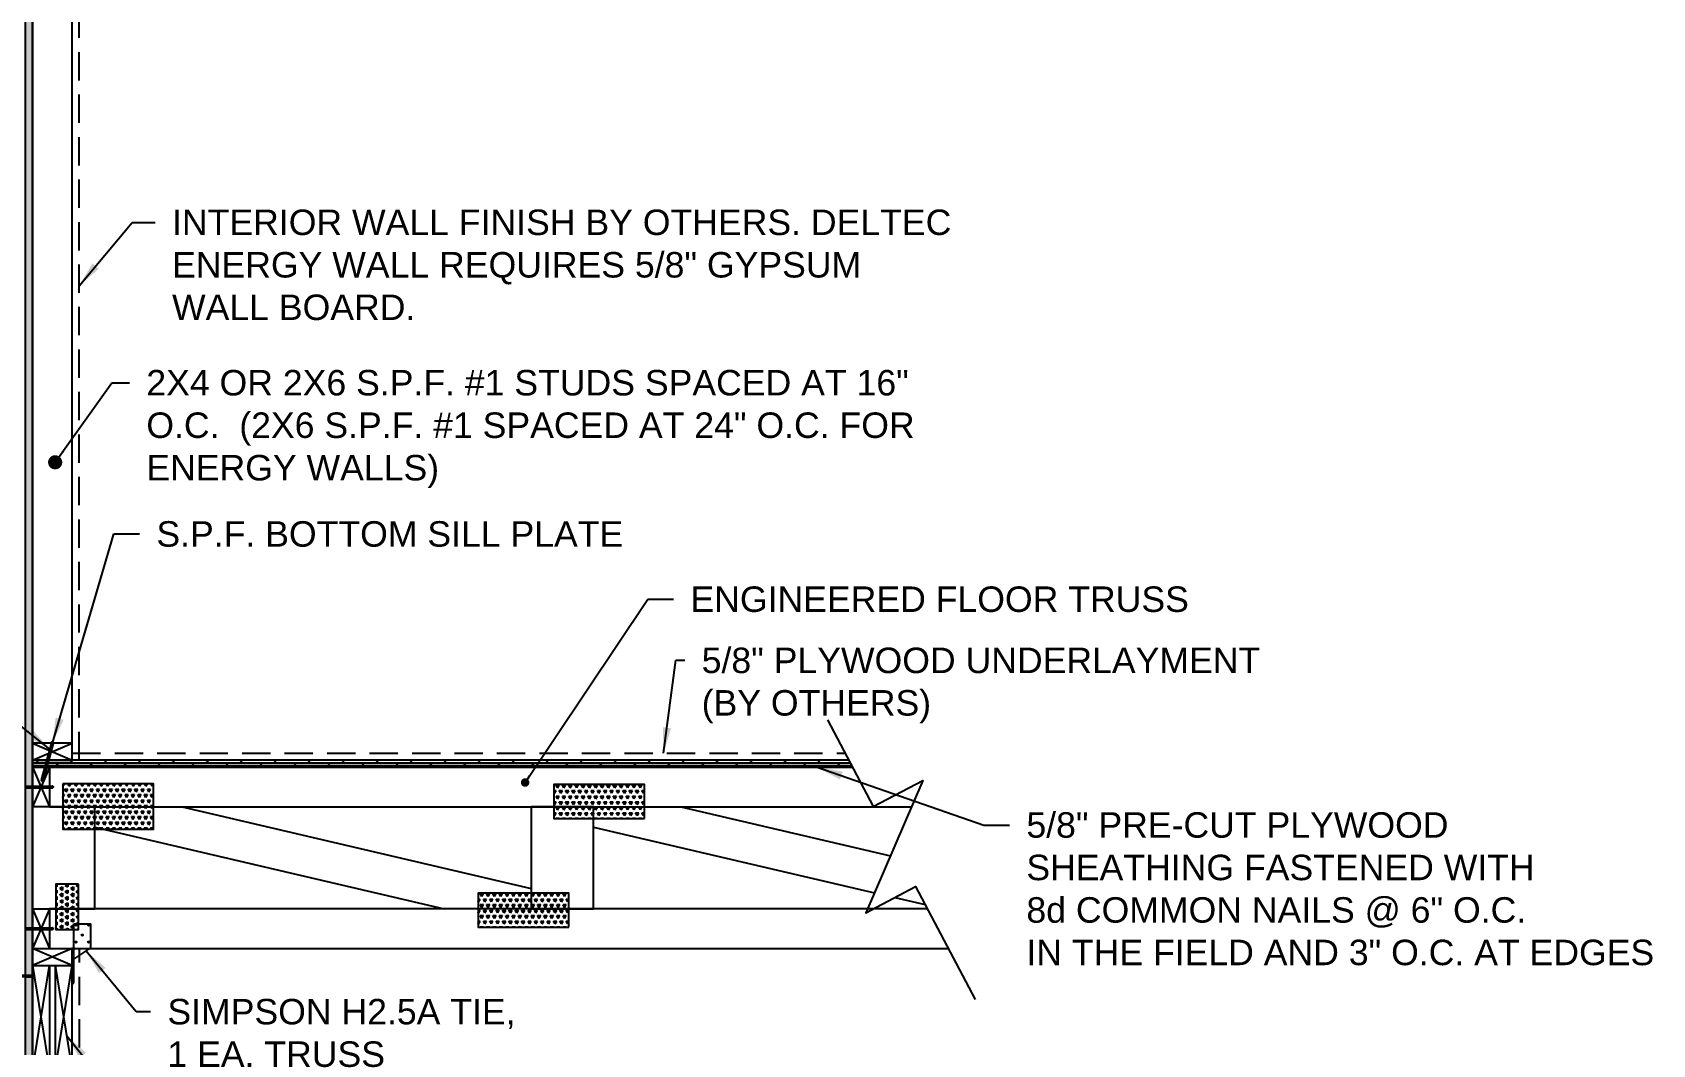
# Model space of a CAD drawing. Header units: inches. Extents: x -1316 to 22433, y -200 to 8737.
# Drawn here: x -378.2 to -235.2, y -14 to 75.3 of the extents above; entities that cross this region are included whole.
import ezdxf

# ---------------------------------------------------------------- set-up
doc = ezdxf.new("R2010")
doc.units = ezdxf.units.IN
doc.header["$LTSCALE"] = 10
doc.header["$MEASUREMENT"] = 0
doc.linetypes.add('HIDDEN', pattern=[0.375, 0.25, -0.125])
doc.layers.get('0').update_dxf_attribs({"linetype": 'CONTINUOUS'})
for name, color, linetype in [('A-BLUE', 5, 'CONTINUOUS'), ('S-FLOR', 7, 'CONTINUOUS'), ('S-HATCH', 5, 'CONTINUOUS'), ('S-HDWR', 104, 'CONTINUOUS'), ('S-PLATE', 190, 'CONTINUOUS'), ('S-TXT', 222, 'CONTINUOUS'), ('S-WALL', 6, 'CONTINUOUS')]:
    doc.layers.add(name, color=color, linetype=linetype)
doc.styles.add('style1', font='arial.ttf')
doc.dimstyles.new('1-2', dxfattribs={"dimtxt": 2.25, "dimasz": 2.25, "dimexe": 0.18, "dimexo": 1.5, "dimgap": 1.5, "dimtad": 0, "dimdec": 4, "dimrnd": 0.0625, "dimzin": 0, "dimdsep": 46, "dimlunit": 4, "dimtxsty": 'style1', "dimcen": 0.09, "dimazin": 0, "dimtfac": 1, "dimtdec": 4, "dimtofl": 0, "dimtmove": 0, "dimatfit": 0, "dimfxl": 1, "dimtolj": 1, "dimtzin": 0, "dimarcsym": 0})
pattern_1 = [(90, (1319.4375, 2e-13), (-0.25, 2e-17), []), (135, (1319.4375, 2e-13), (-0.5, -0.5), [0.3535534, -0.7071077])]

# ---------------------------------------------------------------- blocks, each defined once
blk = doc.blocks.new('BOX')
blk.add_lwpolyline([(0, 0), (1, 0), (1, 1), (0, 1)], close=True)
blk = doc.blocks.new('*X556')
at = {"color": 0}
for p, q in [((586.53, -102.39), (586.42, -102.21)), ((586.53, -102.39), (586.63, -102.21)), ((586.81, -102.88), (586.67, -102.64)), ((586.67, -102.64), (586.95, -102.64)), ((586.81, -102.88), (586.95, -102.64)), ((587.09, -102.39), (586.98, -102.21)), ((587.09, -102.39), (587.2, -102.21)), ((587.37, -102.88), (587.23, -102.64)), ((587.23, -102.64), (587.51, -102.64)), ((587.37, -102.88), (587.51, -102.64)), ((587.65, -102.39), (587.55, -102.21)), ((587.65, -102.39), (587.76, -102.21)), ((587.93, -102.88), (587.79, -102.64)), ((587.79, -102.64), (588.07, -102.64)), ((587.93, -102.88), (588.07, -102.64)), ((588.22, -102.39), (588.11, -102.21)), ((588.22, -102.39), (588.32, -102.21)), ((588.5, -102.88), (588.36, -102.64)), ((588.36, -102.64), (588.64, -102.64)), ((588.5, -102.88), (588.64, -102.64)), ((588.78, -102.39), (588.67, -102.21)), ((588.78, -102.39), (588.88, -102.21)), ((589.06, -102.88), (588.92, -102.64)), ((588.92, -102.64), (589.2, -102.64)), ((589.06, -102.88), (589.2, -102.64)), ((589.34, -102.39), (589.23, -102.21)), ((589.34, -102.39), (589.45, -102.21)), ((589.62, -102.88), (589.48, -102.64)), ((589.48, -102.64), (589.76, -102.64)), ((589.62, -102.88), (589.76, -102.64)), ((589.9, -102.39), (589.8, -102.21)), ((589.9, -102.39), (590.01, -102.21)), ((590.18, -102.88), (590.04, -102.64)), ((590.04, -102.64), (590.32, -102.64)), ((590.18, -102.88), (590.32, -102.64)), ((590.42, -102.31), (590.36, -102.21)), ((586.42, -103.12), (586.67, -103.12)), ((586.53, -103.37), (586.42, -103.18)), ((586.42, -104.1), (586.67, -104.1)), ((586.45, -104.21), (586.42, -104.15)), ((586.53, -103.37), (586.67, -103.12)), ((586.6, -104.21), (586.67, -104.1)), ((586.81, -103.85), (586.67, -103.61)), ((586.67, -103.61), (586.95, -103.61)), ((586.81, -103.85), (586.95, -103.61)), ((587.09, -103.37), (586.95, -103.12)), ((586.95, -103.12), (587.23, -103.12)), ((587.01, -104.21), (586.95, -104.1)), ((586.95, -104.1), (587.23, -104.1)), ((587.09, -103.37), (587.23, -103.12)), ((587.17, -104.21), (587.23, -104.1)), ((587.37, -103.85), (587.23, -103.61)), ((587.23, -103.61), (587.51, -103.61)), ((587.37, -103.85), (587.51, -103.61)), ((587.65, -103.37), (587.51, -103.12)), ((587.51, -103.12), (587.79, -103.12)), ((587.58, -104.21), (587.51, -104.1)), ((587.51, -104.1), (587.79, -104.1)), ((587.65, -103.37), (587.79, -103.12)), ((587.73, -104.21), (587.79, -104.1)), ((587.93, -103.85), (587.79, -103.61)), ((587.79, -103.61), (588.07, -103.61)), ((587.93, -103.85), (588.07, -103.61)), ((588.22, -103.37), (588.07, -103.12)), ((588.07, -103.12), (588.36, -103.12)), ((588.14, -104.21), (588.07, -104.1)), ((588.07, -104.1), (588.36, -104.1)), ((588.22, -103.37), (588.36, -103.12)), ((588.29, -104.21), (588.36, -104.1)), ((588.5, -103.85), (588.36, -103.61)), ((588.36, -103.61), (588.64, -103.61)), ((588.5, -103.85), (588.64, -103.61)), ((588.78, -103.37), (588.64, -103.12)), ((588.64, -103.12), (588.92, -103.12)), ((588.7, -104.21), (588.64, -104.1)), ((588.64, -104.1), (588.92, -104.1)), ((588.78, -103.37), (588.92, -103.12)), ((588.85, -104.21), (588.92, -104.1)), ((589.06, -103.85), (588.92, -103.61)), ((588.92, -103.61), (589.2, -103.61)), ((589.06, -103.85), (589.2, -103.61)), ((589.34, -103.37), (589.2, -103.12)), ((589.2, -103.12), (589.48, -103.12)), ((589.26, -104.21), (589.2, -104.1)), ((589.2, -104.1), (589.48, -104.1)), ((589.34, -103.37), (589.48, -103.12)), ((589.42, -104.21), (589.48, -104.1)), ((589.62, -103.85), (589.48, -103.61)), ((589.48, -103.61), (589.76, -103.61)), ((589.62, -103.85), (589.76, -103.61)), ((589.9, -103.37), (589.76, -103.12)), ((589.76, -103.12), (590.04, -103.12)), ((589.83, -104.21), (589.76, -104.1)), ((589.76, -104.1), (590.04, -104.1)), ((589.9, -103.37), (590.04, -103.12)), ((589.98, -104.21), (590.04, -104.1)), ((590.18, -103.85), (590.04, -103.61)), ((590.04, -103.61), (590.32, -103.61)), ((590.18, -103.85), (590.32, -103.61)), ((590.42, -103.29), (590.32, -103.12)), ((590.32, -103.12), (590.42, -103.12)), ((590.39, -104.21), (590.32, -104.1)), ((590.32, -104.1), (590.42, -104.1))]:
    blk.add_line(p, q, dxfattribs=at)
blk = doc.blocks.new('*X555')
at = {"color": 0}
for p, q in [((-189.18, 365.15), (-189.2, 365.18)), ((-189.18, 365.15), (-189.06, 365.35)), ((-188.9, 364.66), (-189.04, 364.9)), ((-189.04, 364.9), (-188.76, 364.9)), ((-188.9, 364.66), (-188.76, 364.9)), ((-188.62, 365.15), (-188.73, 365.35)), ((-188.62, 365.15), (-188.5, 365.35)), ((-188.34, 364.66), (-188.48, 364.9)), ((-188.48, 364.9), (-188.19, 364.9)), ((-188.34, 364.66), (-188.19, 364.9)), ((-188.05, 365.15), (-188.17, 365.35)), ((-188.05, 365.15), (-187.94, 365.35)), ((-187.77, 364.66), (-187.91, 364.9)), ((-187.91, 364.9), (-187.63, 364.9)), ((-187.77, 364.66), (-187.63, 364.9)), ((-187.49, 365.15), (-187.61, 365.35)), ((-187.49, 365.15), (-187.37, 365.35)), ((-187.21, 364.66), (-187.35, 364.9)), ((-187.35, 364.9), (-187.07, 364.9)), ((-187.21, 364.66), (-187.07, 364.9)), ((-186.93, 365.15), (-187.05, 365.35)), ((-186.93, 365.15), (-186.81, 365.35)), ((-186.65, 364.66), (-186.79, 364.9)), ((-186.79, 364.9), (-186.51, 364.9)), ((-186.65, 364.66), (-186.51, 364.9)), ((-186.37, 365.15), (-186.48, 365.35)), ((-186.37, 365.15), (-186.25, 365.35)), ((-186.09, 364.66), (-186.23, 364.9)), ((-186.23, 364.9), (-185.94, 364.9)), ((-186.09, 364.66), (-185.94, 364.9)), ((-185.8, 365.15), (-185.92, 365.35)), ((-185.8, 365.15), (-185.69, 365.35)), ((-185.52, 364.66), (-185.66, 364.9)), ((-185.66, 364.9), (-185.38, 364.9)), ((-185.52, 364.66), (-185.38, 364.9)), ((-185.24, 365.15), (-185.36, 365.35)), ((-185.24, 365.15), (-185.12, 365.35)), ((-184.96, 364.66), (-185.1, 364.9)), ((-185.1, 364.9), (-184.82, 364.9)), ((-184.96, 364.66), (-184.82, 364.9)), ((-184.68, 365.15), (-184.8, 365.35)), ((-184.68, 365.15), (-184.56, 365.35)), ((-184.4, 364.66), (-184.54, 364.9)), ((-184.54, 364.9), (-184.26, 364.9)), ((-184.4, 364.66), (-184.26, 364.9)), ((-184.12, 365.15), (-184.23, 365.35)), ((-184.12, 365.15), (-184, 365.35)), ((-183.84, 364.66), (-183.98, 364.9)), ((-183.98, 364.9), (-183.69, 364.9)), ((-183.84, 364.66), (-183.69, 364.9)), ((-183.55, 365.15), (-183.67, 365.35)), ((-183.55, 365.15), (-183.44, 365.35)), ((-183.27, 364.66), (-183.41, 364.9)), ((-183.41, 364.9), (-183.13, 364.9)), ((-183.27, 364.66), (-183.13, 364.9)), ((-182.99, 365.15), (-183.11, 365.35)), ((-182.99, 365.15), (-182.87, 365.35)), ((-182.71, 364.66), (-182.85, 364.9)), ((-182.85, 364.9), (-182.57, 364.9)), ((-182.71, 364.66), (-182.57, 364.9)), ((-182.43, 365.15), (-182.55, 365.35)), ((-182.43, 365.15), (-182.31, 365.35)), ((-182.15, 364.66), (-182.29, 364.9)), ((-182.29, 364.9), (-182.01, 364.9)), ((-182.15, 364.66), (-182.01, 364.9)), ((-181.87, 365.15), (-181.98, 365.35)), ((-181.87, 365.15), (-181.75, 365.35)), ((-181.59, 364.66), (-181.73, 364.9)), ((-181.73, 364.9), (-181.44, 364.9)), ((-181.59, 364.66), (-181.44, 364.9)), ((-181.3, 365.15), (-181.42, 365.35)), ((-181.3, 365.15), (-181.2, 365.33)), ((-189.2, 364.42), (-189.04, 364.42)), ((-189.18, 364.17), (-189.2, 364.21)), ((-189.2, 363.44), (-189.04, 363.44)), ((-189.18, 364.17), (-189.04, 364.42)), ((-189.18, 363.2), (-189.04, 363.44)), ((-188.9, 363.69), (-189.04, 363.93)), ((-189.04, 363.93), (-188.76, 363.93)), ((-188.9, 363.69), (-188.76, 363.93)), ((-188.62, 364.17), (-188.76, 364.42)), ((-188.76, 364.42), (-188.48, 364.42)), ((-188.62, 363.2), (-188.76, 363.44)), ((-188.76, 363.44), (-188.48, 363.44)), ((-188.62, 364.17), (-188.48, 364.42)), ((-188.62, 363.2), (-188.48, 363.44)), ((-188.34, 363.69), (-188.48, 363.93)), ((-188.48, 363.93), (-188.19, 363.93)), ((-188.34, 363.69), (-188.19, 363.93)), ((-188.05, 364.17), (-188.19, 364.42)), ((-188.19, 364.42), (-187.91, 364.42)), ((-188.05, 363.2), (-188.19, 363.44)), ((-188.19, 363.44), (-187.91, 363.44)), ((-188.05, 364.17), (-187.91, 364.42)), ((-188.05, 363.2), (-187.91, 363.44)), ((-187.77, 363.69), (-187.91, 363.93)), ((-187.91, 363.93), (-187.63, 363.93)), ((-187.77, 363.69), (-187.63, 363.93)), ((-187.49, 364.17), (-187.63, 364.42)), ((-187.63, 364.42), (-187.35, 364.42)), ((-187.49, 363.2), (-187.63, 363.44)), ((-187.63, 363.44), (-187.35, 363.44)), ((-187.49, 364.17), (-187.35, 364.42)), ((-187.49, 363.2), (-187.35, 363.44)), ((-187.21, 363.69), (-187.35, 363.93)), ((-187.35, 363.93), (-187.07, 363.93)), ((-187.21, 363.69), (-187.07, 363.93)), ((-186.93, 364.17), (-187.07, 364.42)), ((-187.07, 364.42), (-186.79, 364.42)), ((-186.93, 363.2), (-187.07, 363.44)), ((-187.07, 363.44), (-186.79, 363.44)), ((-186.93, 364.17), (-186.79, 364.42)), ((-186.93, 363.2), (-186.79, 363.44)), ((-186.65, 363.69), (-186.79, 363.93)), ((-186.79, 363.93), (-186.51, 363.93)), ((-186.65, 363.69), (-186.51, 363.93)), ((-186.37, 364.17), (-186.51, 364.42)), ((-186.51, 364.42), (-186.23, 364.42)), ((-186.37, 363.2), (-186.51, 363.44)), ((-186.51, 363.44), (-186.23, 363.44)), ((-186.37, 364.17), (-186.23, 364.42)), ((-186.37, 363.2), (-186.23, 363.44)), ((-186.09, 363.69), (-186.23, 363.93)), ((-186.23, 363.93), (-185.94, 363.93)), ((-186.09, 363.69), (-185.94, 363.93)), ((-185.8, 364.17), (-185.94, 364.42)), ((-185.94, 364.42), (-185.66, 364.42)), ((-185.8, 363.2), (-185.94, 363.44)), ((-185.94, 363.44), (-185.66, 363.44)), ((-185.8, 364.17), (-185.66, 364.42)), ((-185.8, 363.2), (-185.66, 363.44)), ((-185.52, 363.69), (-185.66, 363.93)), ((-185.66, 363.93), (-185.38, 363.93)), ((-185.52, 363.69), (-185.38, 363.93)), ((-185.24, 364.17), (-185.38, 364.42)), ((-185.38, 364.42), (-185.1, 364.42)), ((-185.24, 363.2), (-185.38, 363.44)), ((-185.38, 363.44), (-185.1, 363.44)), ((-185.24, 364.17), (-185.1, 364.42)), ((-185.24, 363.2), (-185.1, 363.44)), ((-184.96, 363.69), (-185.1, 363.93)), ((-185.1, 363.93), (-184.82, 363.93)), ((-184.96, 363.69), (-184.82, 363.93)), ((-184.68, 364.17), (-184.82, 364.42)), ((-184.82, 364.42), (-184.54, 364.42)), ((-184.68, 363.2), (-184.82, 363.44)), ((-184.82, 363.44), (-184.54, 363.44)), ((-184.68, 364.17), (-184.54, 364.42)), ((-184.68, 363.2), (-184.54, 363.44)), ((-184.4, 363.69), (-184.54, 363.93)), ((-184.54, 363.93), (-184.26, 363.93)), ((-184.4, 363.69), (-184.26, 363.93)), ((-184.12, 364.17), (-184.26, 364.42)), ((-184.26, 364.42), (-183.98, 364.42)), ((-184.12, 363.2), (-184.26, 363.44)), ((-184.26, 363.44), (-183.98, 363.44)), ((-184.12, 364.17), (-183.98, 364.42)), ((-184.12, 363.2), (-183.98, 363.44)), ((-183.84, 363.69), (-183.98, 363.93)), ((-183.98, 363.93), (-183.69, 363.93)), ((-183.84, 363.69), (-183.69, 363.93)), ((-183.55, 364.17), (-183.69, 364.42)), ((-183.69, 364.42), (-183.41, 364.42)), ((-183.55, 363.2), (-183.69, 363.44)), ((-183.69, 363.44), (-183.41, 363.44)), ((-183.55, 364.17), (-183.41, 364.42)), ((-183.55, 363.2), (-183.41, 363.44)), ((-183.27, 363.69), (-183.41, 363.93)), ((-183.41, 363.93), (-183.13, 363.93)), ((-183.27, 363.69), (-183.13, 363.93)), ((-182.99, 364.17), (-183.13, 364.42)), ((-183.13, 364.42), (-182.85, 364.42)), ((-182.99, 363.2), (-183.13, 363.44)), ((-183.13, 363.44), (-182.85, 363.44)), ((-182.99, 364.17), (-182.85, 364.42)), ((-182.99, 363.2), (-182.85, 363.44)), ((-182.71, 363.69), (-182.85, 363.93)), ((-182.85, 363.93), (-182.57, 363.93)), ((-182.71, 363.69), (-182.57, 363.93)), ((-182.43, 364.17), (-182.57, 364.42)), ((-182.57, 364.42), (-182.29, 364.42)), ((-182.43, 363.2), (-182.57, 363.44)), ((-182.57, 363.44), (-182.29, 363.44)), ((-182.43, 364.17), (-182.29, 364.42)), ((-182.43, 363.2), (-182.29, 363.44)), ((-182.15, 363.69), (-182.29, 363.93)), ((-182.29, 363.93), (-182.01, 363.93)), ((-182.15, 363.69), (-182.01, 363.93)), ((-181.87, 364.17), (-182.01, 364.42)), ((-182.01, 364.42), (-181.73, 364.42)), ((-181.87, 363.2), (-182.01, 363.44)), ((-182.01, 363.44), (-181.73, 363.44)), ((-181.87, 364.17), (-181.73, 364.42)), ((-181.87, 363.2), (-181.73, 363.44)), ((-181.59, 363.69), (-181.73, 363.93)), ((-181.73, 363.93), (-181.44, 363.93)), ((-181.59, 363.69), (-181.44, 363.93)), ((-181.3, 364.17), (-181.44, 364.42)), ((-181.44, 364.42), (-181.2, 364.42)), ((-181.3, 363.2), (-181.44, 363.44)), ((-181.44, 363.44), (-181.2, 363.44)), ((-181.3, 364.17), (-181.2, 364.35)), ((-181.3, 363.2), (-181.2, 363.38)), ((-189.18, 363.2), (-189.2, 363.24)), ((-189.2, 362.47), (-189.04, 362.47)), ((-189.18, 362.23), (-189.2, 362.26)), ((-189.18, 362.23), (-189.04, 362.47)), ((-188.9, 362.71), (-189.04, 362.96)), ((-189.04, 362.96), (-188.76, 362.96)), ((-188.9, 361.74), (-189.04, 361.98)), ((-189.04, 361.98), (-188.76, 361.98)), ((-188.9, 362.71), (-188.76, 362.96)), ((-188.9, 361.74), (-188.76, 361.98)), ((-188.62, 362.23), (-188.76, 362.47)), ((-188.76, 362.47), (-188.48, 362.47)), ((-188.62, 362.23), (-188.48, 362.47)), ((-188.34, 362.71), (-188.48, 362.96)), ((-188.48, 362.96), (-188.19, 362.96)), ((-188.34, 361.74), (-188.48, 361.98)), ((-188.48, 361.98), (-188.19, 361.98)), ((-188.34, 362.71), (-188.19, 362.96)), ((-188.34, 361.74), (-188.19, 361.98)), ((-188.05, 362.23), (-188.19, 362.47)), ((-188.19, 362.47), (-187.91, 362.47)), ((-188.05, 362.23), (-187.91, 362.47)), ((-187.77, 362.71), (-187.91, 362.96)), ((-187.91, 362.96), (-187.63, 362.96)), ((-187.77, 361.74), (-187.91, 361.98)), ((-187.91, 361.98), (-187.63, 361.98)), ((-187.77, 362.71), (-187.63, 362.96)), ((-187.77, 361.74), (-187.63, 361.98)), ((-187.49, 362.23), (-187.63, 362.47)), ((-187.63, 362.47), (-187.35, 362.47)), ((-187.49, 362.23), (-187.35, 362.47)), ((-187.21, 362.71), (-187.35, 362.96)), ((-187.35, 362.96), (-187.07, 362.96)), ((-187.21, 361.74), (-187.35, 361.98)), ((-187.35, 361.98), (-187.07, 361.98)), ((-187.21, 362.71), (-187.07, 362.96)), ((-187.21, 361.74), (-187.07, 361.98)), ((-186.93, 362.23), (-187.07, 362.47)), ((-187.07, 362.47), (-186.79, 362.47)), ((-186.93, 362.23), (-186.79, 362.47)), ((-186.65, 362.71), (-186.79, 362.96)), ((-186.79, 362.96), (-186.51, 362.96)), ((-186.65, 361.74), (-186.79, 361.98)), ((-186.79, 361.98), (-186.51, 361.98)), ((-186.65, 362.71), (-186.51, 362.96)), ((-186.65, 361.74), (-186.51, 361.98)), ((-186.37, 362.23), (-186.51, 362.47)), ((-186.51, 362.47), (-186.23, 362.47)), ((-186.37, 362.23), (-186.23, 362.47)), ((-186.09, 362.71), (-186.23, 362.96)), ((-186.23, 362.96), (-185.94, 362.96)), ((-186.09, 361.74), (-186.23, 361.98)), ((-186.23, 361.98), (-185.94, 361.98)), ((-186.09, 362.71), (-185.94, 362.96)), ((-186.09, 361.74), (-185.94, 361.98)), ((-185.8, 362.23), (-185.94, 362.47)), ((-185.94, 362.47), (-185.66, 362.47)), ((-185.8, 362.23), (-185.66, 362.47)), ((-185.52, 362.71), (-185.66, 362.96)), ((-185.66, 362.96), (-185.38, 362.96)), ((-185.52, 361.74), (-185.66, 361.98)), ((-185.66, 361.98), (-185.38, 361.98)), ((-185.52, 362.71), (-185.38, 362.96)), ((-185.52, 361.74), (-185.38, 361.98)), ((-185.24, 362.23), (-185.38, 362.47)), ((-185.38, 362.47), (-185.1, 362.47)), ((-185.24, 362.23), (-185.1, 362.47)), ((-184.96, 362.71), (-185.1, 362.96)), ((-185.1, 362.96), (-184.82, 362.96)), ((-184.96, 361.74), (-185.1, 361.98)), ((-185.1, 361.98), (-184.82, 361.98)), ((-184.96, 362.71), (-184.82, 362.96)), ((-184.96, 361.74), (-184.82, 361.98)), ((-184.68, 362.23), (-184.82, 362.47)), ((-184.82, 362.47), (-184.54, 362.47)), ((-184.68, 362.23), (-184.54, 362.47)), ((-184.4, 362.71), (-184.54, 362.96)), ((-184.54, 362.96), (-184.26, 362.96)), ((-184.4, 361.74), (-184.54, 361.98)), ((-184.54, 361.98), (-184.26, 361.98)), ((-184.4, 362.71), (-184.26, 362.96)), ((-184.4, 361.74), (-184.26, 361.98)), ((-184.12, 362.23), (-184.26, 362.47)), ((-184.26, 362.47), (-183.98, 362.47)), ((-184.12, 362.23), (-183.98, 362.47)), ((-183.84, 362.71), (-183.98, 362.96)), ((-183.98, 362.96), (-183.69, 362.96)), ((-183.84, 361.74), (-183.98, 361.98)), ((-183.98, 361.98), (-183.69, 361.98)), ((-183.84, 362.71), (-183.69, 362.96)), ((-183.84, 361.74), (-183.69, 361.98)), ((-183.55, 362.23), (-183.69, 362.47)), ((-183.69, 362.47), (-183.41, 362.47)), ((-183.55, 362.23), (-183.41, 362.47)), ((-183.27, 362.71), (-183.41, 362.96)), ((-183.41, 362.96), (-183.13, 362.96)), ((-183.27, 361.74), (-183.41, 361.98)), ((-183.41, 361.98), (-183.13, 361.98)), ((-183.27, 362.71), (-183.13, 362.96)), ((-183.27, 361.74), (-183.13, 361.98)), ((-182.99, 362.23), (-183.13, 362.47)), ((-183.13, 362.47), (-182.85, 362.47)), ((-182.99, 362.23), (-182.85, 362.47)), ((-182.71, 362.71), (-182.85, 362.96)), ((-182.85, 362.96), (-182.57, 362.96)), ((-182.71, 361.74), (-182.85, 361.98)), ((-182.85, 361.98), (-182.57, 361.98)), ((-182.71, 362.71), (-182.57, 362.96)), ((-182.71, 361.74), (-182.57, 361.98)), ((-182.43, 362.23), (-182.57, 362.47)), ((-182.57, 362.47), (-182.29, 362.47)), ((-182.43, 362.23), (-182.29, 362.47)), ((-182.15, 362.71), (-182.29, 362.96)), ((-182.29, 362.96), (-182.01, 362.96)), ((-182.15, 361.74), (-182.29, 361.98)), ((-182.29, 361.98), (-182.01, 361.98)), ((-182.15, 362.71), (-182.01, 362.96)), ((-182.15, 361.74), (-182.01, 361.98)), ((-181.87, 362.23), (-182.01, 362.47)), ((-182.01, 362.47), (-181.73, 362.47)), ((-181.87, 362.23), (-181.73, 362.47)), ((-181.59, 362.71), (-181.73, 362.96)), ((-181.73, 362.96), (-181.44, 362.96)), ((-181.59, 361.74), (-181.73, 361.98)), ((-181.73, 361.98), (-181.44, 361.98)), ((-181.59, 362.71), (-181.44, 362.96)), ((-181.59, 361.74), (-181.44, 361.98)), ((-181.3, 362.23), (-181.44, 362.47)), ((-181.44, 362.47), (-181.2, 362.47)), ((-181.3, 362.23), (-181.2, 362.41)), ((-189.2, 361.49), (-189.04, 361.49)), ((-189.12, 361.35), (-189.04, 361.49)), ((-188.68, 361.35), (-188.76, 361.49)), ((-188.76, 361.49), (-188.48, 361.49)), ((-188.56, 361.35), (-188.48, 361.49)), ((-188.11, 361.35), (-188.19, 361.49)), ((-188.19, 361.49), (-187.91, 361.49)), ((-188, 361.35), (-187.91, 361.49)), ((-187.55, 361.35), (-187.63, 361.49)), ((-187.63, 361.49), (-187.35, 361.49)), ((-187.43, 361.35), (-187.35, 361.49)), ((-186.99, 361.35), (-187.07, 361.49)), ((-187.07, 361.49), (-186.79, 361.49)), ((-186.87, 361.35), (-186.79, 361.49)), ((-186.43, 361.35), (-186.51, 361.49)), ((-186.51, 361.49), (-186.23, 361.49)), ((-186.31, 361.35), (-186.23, 361.49)), ((-185.86, 361.35), (-185.94, 361.49)), ((-185.94, 361.49), (-185.66, 361.49)), ((-185.75, 361.35), (-185.66, 361.49)), ((-185.3, 361.35), (-185.38, 361.49)), ((-185.38, 361.49), (-185.1, 361.49)), ((-185.18, 361.35), (-185.1, 361.49)), ((-184.74, 361.35), (-184.82, 361.49)), ((-184.82, 361.49), (-184.54, 361.49)), ((-184.62, 361.35), (-184.54, 361.49)), ((-184.18, 361.35), (-184.26, 361.49)), ((-184.26, 361.49), (-183.98, 361.49)), ((-184.06, 361.35), (-183.98, 361.49)), ((-183.61, 361.35), (-183.69, 361.49)), ((-183.69, 361.49), (-183.41, 361.49)), ((-183.5, 361.35), (-183.41, 361.49)), ((-183.05, 361.35), (-183.13, 361.49)), ((-183.13, 361.49), (-182.85, 361.49)), ((-182.93, 361.35), (-182.85, 361.49)), ((-182.49, 361.35), (-182.57, 361.49)), ((-182.57, 361.49), (-182.29, 361.49)), ((-182.37, 361.35), (-182.29, 361.49)), ((-181.93, 361.35), (-182.01, 361.49)), ((-182.01, 361.49), (-181.73, 361.49)), ((-181.81, 361.35), (-181.73, 361.49)), ((-181.36, 361.35), (-181.44, 361.49)), ((-181.44, 361.49), (-181.2, 361.49)), ((-181.25, 361.35), (-181.2, 361.43))]:
    blk.add_line(p, q, dxfattribs=at)
blk = doc.blocks.new('*X557')
at = {"color": 0}
for p, q in [((579.78, -101.42), (579.64, -101.17)), ((579.64, -101.17), (579.92, -101.17)), ((579.78, -101.42), (579.92, -101.17)), ((580.34, -101.42), (580.2, -101.17)), ((580.2, -101.17), (580.48, -101.17)), ((580.34, -101.42), (580.48, -101.17)), ((580.9, -101.42), (580.76, -101.17)), ((580.76, -101.17), (581.04, -101.17)), ((580.9, -101.42), (581.04, -101.17)), ((581.47, -101.42), (581.32, -101.17)), ((581.32, -101.17), (581.61, -101.17)), ((581.47, -101.42), (581.61, -101.17)), ((582.03, -101.42), (581.89, -101.17)), ((581.89, -101.17), (582.17, -101.17)), ((582.03, -101.42), (582.17, -101.17)), ((582.59, -101.42), (582.45, -101.17)), ((582.45, -101.17), (582.73, -101.17)), ((582.59, -101.42), (582.73, -101.17)), ((583.15, -101.42), (583.01, -101.17)), ((583.01, -101.17), (583.29, -101.17)), ((583.15, -101.42), (583.29, -101.17)), ((583.72, -101.42), (583.57, -101.17)), ((583.57, -101.17), (583.86, -101.17)), ((583.72, -101.42), (583.86, -101.17)), ((584.28, -101.42), (584.14, -101.17)), ((584.14, -101.17), (584.42, -101.17)), ((584.28, -101.42), (584.42, -101.17)), ((584.84, -101.42), (584.7, -101.17)), ((584.7, -101.17), (584.98, -101.17)), ((584.84, -101.42), (584.98, -101.17)), ((585.4, -101.42), (585.26, -101.17)), ((585.26, -101.17), (585.54, -101.17)), ((585.4, -101.42), (585.54, -101.17)), ((585.97, -101.42), (585.82, -101.17)), ((585.82, -101.17), (586.11, -101.17)), ((585.97, -101.42), (586.11, -101.17)), ((586.53, -101.42), (586.39, -101.17)), ((586.39, -101.17), (586.67, -101.17)), ((586.53, -101.42), (586.67, -101.17)), ((587.09, -101.42), (586.95, -101.17)), ((586.95, -101.17), (587.23, -101.17)), ((587.09, -101.42), (587.23, -101.17)), ((579.45, -101.66), (579.64, -101.66)), ((579.5, -101.9), (579.45, -101.82)), ((579.45, -102.64), (579.64, -102.64)), ((579.5, -102.88), (579.45, -102.79)), ((579.5, -101.9), (579.64, -101.66)), ((579.5, -102.88), (579.64, -102.64)), ((579.78, -102.39), (579.64, -102.15)), ((579.64, -102.15), (579.92, -102.15)), ((579.78, -102.39), (579.92, -102.15)), ((580.06, -101.9), (579.92, -101.66)), ((579.92, -101.66), (580.2, -101.66)), ((580.06, -102.88), (579.92, -102.64)), ((579.92, -102.64), (580.2, -102.64)), ((580.06, -101.9), (580.2, -101.66)), ((580.06, -102.88), (580.2, -102.64)), ((580.34, -102.39), (580.2, -102.15)), ((580.2, -102.15), (580.48, -102.15)), ((580.34, -102.39), (580.48, -102.15)), ((580.62, -101.9), (580.48, -101.66)), ((580.48, -101.66), (580.76, -101.66)), ((580.62, -102.88), (580.48, -102.64)), ((580.48, -102.64), (580.76, -102.64)), ((580.62, -101.9), (580.76, -101.66)), ((580.62, -102.88), (580.76, -102.64)), ((580.9, -102.39), (580.76, -102.15)), ((580.76, -102.15), (581.04, -102.15)), ((580.9, -102.39), (581.04, -102.15)), ((581.18, -101.9), (581.04, -101.66)), ((581.04, -101.66), (581.32, -101.66)), ((581.18, -102.88), (581.04, -102.64)), ((581.04, -102.64), (581.32, -102.64)), ((581.18, -101.9), (581.32, -101.66)), ((581.18, -102.88), (581.32, -102.64)), ((581.47, -102.39), (581.32, -102.15)), ((581.32, -102.15), (581.61, -102.15)), ((581.47, -102.39), (581.61, -102.15)), ((581.75, -101.9), (581.61, -101.66)), ((581.61, -101.66), (581.89, -101.66)), ((581.75, -102.88), (581.61, -102.64)), ((581.61, -102.64), (581.89, -102.64)), ((581.75, -101.9), (581.89, -101.66)), ((581.75, -102.88), (581.89, -102.64)), ((582.03, -102.39), (581.89, -102.15)), ((581.89, -102.15), (582.17, -102.15)), ((582.03, -102.39), (582.17, -102.15)), ((582.31, -101.9), (582.17, -101.66)), ((582.17, -101.66), (582.45, -101.66)), ((582.31, -102.88), (582.17, -102.64)), ((582.17, -102.64), (582.45, -102.64)), ((582.31, -101.9), (582.45, -101.66)), ((582.31, -102.88), (582.45, -102.64)), ((582.59, -102.39), (582.45, -102.15)), ((582.45, -102.15), (582.73, -102.15)), ((582.59, -102.39), (582.73, -102.15)), ((582.87, -101.9), (582.73, -101.66)), ((582.73, -101.66), (583.01, -101.66)), ((582.87, -102.88), (582.73, -102.64)), ((582.73, -102.64), (583.01, -102.64)), ((582.87, -101.9), (583.01, -101.66)), ((582.87, -102.88), (583.01, -102.64)), ((583.15, -102.39), (583.01, -102.15)), ((583.01, -102.15), (583.29, -102.15)), ((583.15, -102.39), (583.29, -102.15)), ((583.43, -101.9), (583.29, -101.66)), ((583.29, -101.66), (583.57, -101.66)), ((583.43, -102.88), (583.29, -102.64)), ((583.29, -102.64), (583.57, -102.64)), ((583.43, -101.9), (583.57, -101.66)), ((583.43, -102.88), (583.57, -102.64)), ((583.72, -102.39), (583.57, -102.15)), ((583.57, -102.15), (583.86, -102.15)), ((583.72, -102.39), (583.86, -102.15)), ((584, -101.9), (583.86, -101.66)), ((583.86, -101.66), (584.14, -101.66)), ((584, -102.88), (583.86, -102.64)), ((583.86, -102.64), (584.14, -102.64)), ((584, -101.9), (584.14, -101.66)), ((584, -102.88), (584.14, -102.64)), ((584.28, -102.39), (584.14, -102.15)), ((584.14, -102.15), (584.42, -102.15)), ((584.28, -102.39), (584.42, -102.15)), ((584.56, -101.9), (584.42, -101.66)), ((584.42, -101.66), (584.7, -101.66)), ((584.56, -102.88), (584.42, -102.64)), ((584.42, -102.64), (584.7, -102.64)), ((584.56, -101.9), (584.7, -101.66)), ((584.56, -102.88), (584.7, -102.64)), ((584.84, -102.39), (584.7, -102.15)), ((584.7, -102.15), (584.98, -102.15)), ((584.84, -102.39), (584.98, -102.15)), ((585.12, -101.9), (584.98, -101.66)), ((584.98, -101.66), (585.26, -101.66)), ((585.12, -102.88), (584.98, -102.64)), ((584.98, -102.64), (585.26, -102.64)), ((585.12, -101.9), (585.26, -101.66)), ((585.12, -102.88), (585.26, -102.64)), ((585.4, -102.39), (585.26, -102.15)), ((585.26, -102.15), (585.54, -102.15)), ((585.4, -102.39), (585.54, -102.15)), ((585.68, -101.9), (585.54, -101.66)), ((585.54, -101.66), (585.82, -101.66)), ((585.68, -102.88), (585.54, -102.64)), ((585.54, -102.64), (585.82, -102.64)), ((585.68, -101.9), (585.82, -101.66)), ((585.68, -102.88), (585.82, -102.64)), ((585.97, -102.39), (585.82, -102.15)), ((585.82, -102.15), (586.11, -102.15)), ((585.97, -102.39), (586.11, -102.15)), ((586.25, -101.9), (586.11, -101.66)), ((586.11, -101.66), (586.39, -101.66)), ((586.25, -102.88), (586.11, -102.64)), ((586.11, -102.64), (586.39, -102.64)), ((586.25, -101.9), (586.39, -101.66)), ((586.25, -102.88), (586.39, -102.64)), ((586.53, -102.39), (586.39, -102.15)), ((586.39, -102.15), (586.67, -102.15)), ((586.53, -102.39), (586.67, -102.15)), ((586.81, -101.9), (586.67, -101.66)), ((586.67, -101.66), (586.95, -101.66)), ((586.81, -102.88), (586.67, -102.64)), ((586.67, -102.64), (586.95, -102.64)), ((586.81, -101.9), (586.95, -101.66)), ((586.81, -102.88), (586.95, -102.64)), ((587.09, -102.39), (586.95, -102.15)), ((586.95, -102.15), (587.23, -102.15)), ((587.09, -102.39), (587.23, -102.15)), ((587.37, -101.9), (587.23, -101.66)), ((587.23, -101.66), (587.45, -101.66)), ((587.37, -102.88), (587.23, -102.64)), ((587.23, -102.64), (587.45, -102.64)), ((587.37, -101.9), (587.45, -101.78)), ((587.37, -102.88), (587.45, -102.75)), ((579.45, -103.61), (579.64, -103.61)), ((579.5, -103.85), (579.45, -103.76)), ((579.5, -103.85), (579.64, -103.61)), ((579.78, -103.37), (579.64, -103.12)), ((579.64, -103.12), (579.92, -103.12)), ((579.66, -104.13), (579.64, -104.1)), ((579.64, -104.1), (579.92, -104.1)), ((579.78, -103.37), (579.92, -103.12)), ((579.9, -104.13), (579.92, -104.1)), ((580.06, -103.85), (579.92, -103.61)), ((579.92, -103.61), (580.2, -103.61)), ((580.06, -103.85), (580.2, -103.61)), ((580.34, -103.37), (580.2, -103.12)), ((580.2, -103.12), (580.48, -103.12)), ((580.22, -104.13), (580.2, -104.1)), ((580.2, -104.1), (580.48, -104.1)), ((580.34, -103.37), (580.48, -103.12)), ((580.46, -104.13), (580.48, -104.1)), ((580.62, -103.85), (580.48, -103.61)), ((580.48, -103.61), (580.76, -103.61)), ((580.62, -103.85), (580.76, -103.61)), ((580.9, -103.37), (580.76, -103.12)), ((580.76, -103.12), (581.04, -103.12)), ((580.78, -104.13), (580.76, -104.1)), ((580.76, -104.1), (581.04, -104.1)), ((580.9, -103.37), (581.04, -103.12)), ((581.02, -104.13), (581.04, -104.1)), ((581.18, -103.85), (581.04, -103.61)), ((581.04, -103.61), (581.32, -103.61)), ((581.18, -103.85), (581.32, -103.61)), ((581.47, -103.37), (581.32, -103.12)), ((581.32, -103.12), (581.61, -103.12)), ((581.35, -104.13), (581.32, -104.1)), ((581.32, -104.1), (581.61, -104.1)), ((581.47, -103.37), (581.61, -103.12)), ((581.58, -104.13), (581.61, -104.1)), ((581.75, -103.85), (581.61, -103.61)), ((581.61, -103.61), (581.89, -103.61)), ((581.75, -103.85), (581.89, -103.61)), ((582.03, -103.37), (581.89, -103.12)), ((581.89, -103.12), (582.17, -103.12)), ((581.91, -104.13), (581.89, -104.1)), ((581.89, -104.1), (582.17, -104.1)), ((582.03, -103.37), (582.17, -103.12)), ((582.15, -104.13), (582.17, -104.1)), ((582.31, -103.85), (582.17, -103.61)), ((582.17, -103.61), (582.45, -103.61)), ((582.31, -103.85), (582.45, -103.61)), ((582.59, -103.37), (582.45, -103.12)), ((582.45, -103.12), (582.73, -103.12)), ((582.47, -104.13), (582.45, -104.1)), ((582.45, -104.1), (582.73, -104.1)), ((582.59, -103.37), (582.73, -103.12)), ((582.71, -104.13), (582.73, -104.1)), ((582.87, -103.85), (582.73, -103.61)), ((582.73, -103.61), (583.01, -103.61)), ((582.87, -103.85), (583.01, -103.61)), ((583.15, -103.37), (583.01, -103.12)), ((583.01, -103.12), (583.29, -103.12)), ((583.03, -104.13), (583.01, -104.1)), ((583.01, -104.1), (583.29, -104.1)), ((583.15, -103.37), (583.29, -103.12)), ((583.27, -104.13), (583.29, -104.1)), ((583.43, -103.85), (583.29, -103.61)), ((583.29, -103.61), (583.57, -103.61)), ((583.43, -103.85), (583.57, -103.61)), ((583.72, -103.37), (583.57, -103.12)), ((583.57, -103.12), (583.86, -103.12)), ((583.6, -104.13), (583.57, -104.1)), ((583.57, -104.1), (583.86, -104.1)), ((583.72, -103.37), (583.86, -103.12)), ((583.83, -104.13), (583.86, -104.1)), ((584, -103.85), (583.86, -103.61)), ((583.86, -103.61), (584.14, -103.61)), ((584, -103.85), (584.14, -103.61)), ((584.28, -103.37), (584.14, -103.12)), ((584.14, -103.12), (584.42, -103.12)), ((584.16, -104.13), (584.14, -104.1)), ((584.14, -104.1), (584.42, -104.1)), ((584.28, -103.37), (584.42, -103.12)), ((584.4, -104.13), (584.42, -104.1)), ((584.56, -103.85), (584.42, -103.61)), ((584.42, -103.61), (584.7, -103.61)), ((584.56, -103.85), (584.7, -103.61)), ((584.84, -103.37), (584.7, -103.12)), ((584.7, -103.12), (584.98, -103.12)), ((584.72, -104.13), (584.7, -104.1)), ((584.7, -104.1), (584.98, -104.1)), ((584.84, -103.37), (584.98, -103.12)), ((584.96, -104.13), (584.98, -104.1)), ((585.12, -103.85), (584.98, -103.61)), ((584.98, -103.61), (585.26, -103.61)), ((585.12, -103.85), (585.26, -103.61)), ((585.4, -103.37), (585.26, -103.12)), ((585.26, -103.12), (585.54, -103.12)), ((585.28, -104.13), (585.26, -104.1)), ((585.26, -104.1), (585.54, -104.1)), ((585.4, -103.37), (585.54, -103.12)), ((585.52, -104.13), (585.54, -104.1)), ((585.68, -103.85), (585.54, -103.61)), ((585.54, -103.61), (585.82, -103.61)), ((585.68, -103.85), (585.82, -103.61)), ((585.97, -103.37), (585.82, -103.12)), ((585.82, -103.12), (586.11, -103.12)), ((585.85, -104.13), (585.82, -104.1)), ((585.82, -104.1), (586.11, -104.1)), ((585.97, -103.37), (586.11, -103.12)), ((586.08, -104.13), (586.11, -104.1)), ((586.25, -103.85), (586.11, -103.61)), ((586.11, -103.61), (586.39, -103.61)), ((586.25, -103.85), (586.39, -103.61)), ((586.53, -103.37), (586.39, -103.12)), ((586.39, -103.12), (586.67, -103.12)), ((586.41, -104.13), (586.39, -104.1)), ((586.39, -104.1), (586.67, -104.1)), ((586.53, -103.37), (586.67, -103.12)), ((586.65, -104.13), (586.67, -104.1)), ((586.81, -103.85), (586.67, -103.61)), ((586.67, -103.61), (586.95, -103.61)), ((586.81, -103.85), (586.95, -103.61)), ((587.09, -103.37), (586.95, -103.12)), ((586.95, -103.12), (587.23, -103.12)), ((586.97, -104.13), (586.95, -104.1)), ((586.95, -104.1), (587.23, -104.1)), ((587.09, -103.37), (587.23, -103.12)), ((587.21, -104.13), (587.23, -104.1)), ((587.37, -103.85), (587.23, -103.61)), ((587.23, -103.61), (587.45, -103.61)), ((587.37, -103.85), (587.45, -103.72))]:
    blk.add_line(p, q, dxfattribs=at)
blk = doc.blocks.new('0.131X2.5 NAIL')
for p, q in [((0.16, 0.04), (-0.16, 0.04)), ((-0.16, 0.04), (-0.16, 0)), ((-0.16, 0), (0.16, 0)), ((-0.07, 0), (-0.07, -2.38)), ((0.07, 0), (0.07, -2.38)), ((0.16, 0), (0.16, 0.04)), ((-0.05, -0.22), (0.05, -0.22)), ((-0.05, -0.24), (0.05, -0.24)), ((-0.05, -0.27), (0.05, -0.27)), ((-0.05, -0.29), (0.05, -0.29)), ((-0.05, -0.32), (0.05, -0.32)), ((-0.05, -0.34), (0.05, -0.34)), ((-0.05, -0.37), (0.05, -0.37)), ((-0.05, -0.39), (0.05, -0.39)), ((-0.05, -0.47), (0.05, -0.47)), ((-0.05, -0.49), (0.05, -0.49)), ((-0.05, -0.52), (0.05, -0.52)), ((-0.05, -0.54), (0.05, -0.54)), ((-0.05, -0.57), (0.05, -0.57)), ((-0.05, -0.59), (0.05, -0.59)), ((-0.07, -2.38), (0.01, -2.5)), ((0.07, -2.38), (0.01, -2.5)), ((0.01, -2.38), (0.01, -2.5))]:
    blk.add_line(p, q)
for centre, radius, start, end in [((-0.03, -2.38), 0.0355, 3.5707, 176.4277), ((0.04, -2.37), 0.0302, 353.9977, 186.002)]:
    blk.add_arc(centre, radius, start, end)
blk = doc.blocks.new('16CC NAIL')
for p, q in [((0.16, 0.04), (-0.16, 0.04)), ((-0.16, 0.04), (-0.16, 0)), ((-0.16, 0), (0.16, 0)), ((-0.08, 0), (-0.08, -3.38)), ((0.08, 0), (0.08, -3.38)), ((0.16, 0), (0.16, 0.04)), ((-0.05, -0.22), (0.05, -0.22)), ((-0.05, -0.24), (0.05, -0.24)), ((-0.05, -0.27), (0.05, -0.27)), ((-0.05, -0.29), (0.05, -0.29)), ((-0.05, -0.32), (0.05, -0.32)), ((-0.05, -0.34), (0.05, -0.34)), ((-0.05, -0.37), (0.05, -0.37)), ((-0.05, -0.39), (0.05, -0.39)), ((-0.05, -0.47), (0.05, -0.47)), ((-0.05, -0.49), (0.05, -0.49)), ((-0.05, -0.52), (0.05, -0.52)), ((-0.05, -0.54), (0.05, -0.54)), ((-0.05, -0.57), (0.05, -0.57)), ((-0.05, -0.59), (0.05, -0.59)), ((-0.08, -3.38), (0.01, -3.5)), ((0.08, -3.38), (0.01, -3.5)), ((0.01, -3.38), (0.01, -3.5))]:
    blk.add_line(p, q)
for centre, radius, start, end in [((-0.04, -3.39), 0.0448, 15.4209, 164.5774), ((0.04, -3.38), 0.0382, 7.9305, 172.0695)]:
    blk.add_arc(centre, radius, start, end)
blk = doc.blocks.new('*U580')
at = {"layer": 'S-HATCH'}
h = blk.add_hatch(dxfattribs=at)
h.set_pattern_fill('DOLMIT', color=256, angle=90, style=0)
h.set_pattern_definition(pattern_1)
h.paths.add_polyline_path([(0, -19), (-0.62, -19), (-0.62, 95), (0, 95)])
blk.add_lwpolyline([(0, -19), (-0.62, -19), (-0.62, 95), (0, 95)], close=True, dxfattribs=at)
at = {"layer": 'S-WALL'}
for p, q in [((0, -19), (0, 95)), ((3.5, 0), (3.5, 95)), ((3.5, 1.5), (0, 1.5)), ((0, 0), (3.5, 1.5)), ((0, 1.5), (3.5, 0)), ((0, -19), (-1.63, -19))]:
    blk.add_line(p, q, dxfattribs=at)
at = {"layer": 'S-WALL', "color": 5, "linetype": 'HIDDEN'}
blk.add_line((4.12, 0), (4.12, 95), dxfattribs=at)
at = {"layer": 'S-WALL'}
blk.add_lwpolyline([(0, 0), (3.5, 0)], dxfattribs=at)
at = {"layer": 'S-TXT', "char_height": 2.25, "attachment_point": 1, "style": 'style1'}
for s, insert in [('INTERIOR WALL FINISH BY OTHERS. DELTEC\\PENERGY WALL REQUIRES 5/8" GYPSUM\\PWALL BOARD.', (12.31, 48.6)), ('S.P.F. BOTTOM SILL PLATE', (10.93, 21.09))]:
    blk.add_mtext(s, dxfattribs=dict(at, insert=insert))
at = {"layer": 'S-TXT', "insert": (10.04, 34.44), "char_height": 2.25, "width": 72, "attachment_point": 1, "style": 'style1'}
blk.add_mtext('2X4 OR 2X6 S.P.F. #1 STUDS SPACED AT 16" O.C.  (2X6 S.P.F. #1 SPACED AT 24" O.C. FOR ENERGY WALLS)', dxfattribs=at)
at = {"layer": 'S-TXT', "annotation_type": 0, "has_hookline": 1, "hookline_direction": 0}
for points, override, text_width in [([(4.12, 41.88), (8.78, 47.47), (10.81, 47.47)], {"dimgap": 1.5, "dimtad": 0}, 68.39), ([(1.99, 26.29), (6.99, 33.31), (8.54, 33.31)], {"dimasz": 1.25, "dimgap": 1.5, "dimtad": 0, "dimldrblk": 'DOT'}, 67.65), ([(1.75, 1.5), (7.18, 19.97), (9.43, 19.97)], {"dimgap": 1.5, "dimtad": 0}, 40.91)]:
    blk.add_leader(points, dimstyle='1-2', override=override, dxfattribs=dict(at, text_width=text_width))
blk = doc.blocks.new('*U564')
at = {"layer": 'S-HATCH'}
h = blk.add_hatch(dxfattribs=at)
h.set_pattern_fill('DOLMIT', color=256, style=0)
h.set_pattern_definition([(0, (-47.8757, -280.13625), (0, 0.25), []), (45, (-47.8757, -280.13625), (-0.5, 0.5), [0.3535534, -0.7071077])])
h.paths.add_polyline_path([(-157.12, -1.25), (-157.45, -0.62), (-229.5, -0.62), (-229.5, -1.25)])
at = {"layer": 'A-BLUE'}
blk.add_lwpolyline([(-159.33, 2.94), (-155.28, -4.73), (-150.9, -2.41), (-155.93, -14.11), (-151.55, -11.79), (-146.29, -21.75)], dxfattribs=at)
at = {"layer": 'S-FLOR'}
for p, q in [((-216.31, -4.75), (-185.47, -11.95)), ((-172.28, -4.75), (-153.77, -9.08)), ((-224, -6.55), (-193.17, -13.75)), ((-179.97, -6.55), (-155.17, -12.34)), ((-153.38, -12.76), (-150.71, -13.38))]:
    blk.add_line(p, q, dxfattribs=at)
at = {"layer": 'S-FLOR', "linetype": 'HIDDEN'}
blk.add_lwpolyline([(-226, 0), (-157.78, 0)], dxfattribs=at)
at = {"layer": 'S-FLOR'}
for points in [[(-157.45, -0.62), (-229.5, -0.62), (-229.5, -1.25), (-157.12, -1.25)], [(-229.5, -1.25), (-229.5, -17.25)], [(-157.12, -1.25), (-228, -1.25), (-228, -4.75), (-151.91, -4.75)], [(-150.52, -13.75), (-228, -13.75), (-228, -17.25), (-148.67, -17.25)], [(-229.5, -17.25), (-228, -17.25)]]:
    blk.add_lwpolyline(points, dxfattribs=at)
for points in [[(-229.5, -13.75), (-224, -13.75), (-224, -4.75), (-229.5, -4.75)], [(-185.47, -13.75), (-179.97, -13.75), (-179.97, -4.75), (-185.47, -4.75)]]:
    blk.add_lwpolyline(points, close=True, dxfattribs=at)
at = {"layer": 'S-HATCH', "color": 5}
for p, q in [((-229.5, -1.25), (-228, -4.75)), ((-228, -1.25), (-229.5, -4.75)), ((-229.5, -13.75), (-228, -17.25)), ((-228, -13.75), (-229.5, -17.25))]:
    blk.add_line(p, q, dxfattribs=at)
at = {"layer": 'S-HATCH'}
for name, p in [('*X555', (-37.64, -368.08)), ('*X557', (-762.93, 98.35)), ('*X557', (-769.62, 88.77))]:
    blk.add_blockref(name, p, dxfattribs=at)
at = {"layer": 'S-HATCH', "rotation": 270}
blk.add_blockref('*X556', (-123.26, 574.85), dxfattribs=at)
at = {"layer": 'S-HDWR'}
for name, p, rotation in [('16CC NAIL', (-227.75, 0.88), 344.4649924120846), ('0.131X2.5 NAIL', (-230.12, -3), 90), ('0.131X2.5 NAIL', (-230.12, -15.5), 90)]:
    blk.add_blockref(name, p, dxfattribs=dict(at, rotation=rotation))
at = {"layer": 'S-PLATE'}
for p, xscale, yscale, zscale, rotation in [((-226.84, -2.72), 4, 8, 4, 270), ((-175.48, -5.78), 3, 8, 3, 90), ((-225.46, -11.56), 2, 4, 2, 180), ((-182.17, -15.37), 3, 8, 3, 90)]:
    blk.add_blockref('BOX', p, dxfattribs=dict(at, xscale=xscale, yscale=yscale, zscale=zscale, rotation=rotation))
at = {"layer": 'S-TXT', "char_height": 2.25, "attachment_point": 1, "style": 'style1'}
for s, insert in [('ENGINEERED FLOOR TRUSS', (-171.42, 14.71)), ('\\A1;5/8" PLYWOOD UNDERLAYMENT\\P(BY OTHERS)', (-170.43, 9.31)), ('5/8" PRE-CUT PLYWOOD \\PSHEATHING FASTENED WITH \\P8d COMMON NAILS @ 6" O.C.\\PIN THE FIELD AND 3" O.C. AT EDGES', (-141.76, -5.22))]:
    blk.add_mtext(s, dxfattribs=dict(at, insert=insert))
at = {"layer": 'S-TXT', "annotation_type": 0, "has_hookline": 1}
for points, override, hookline_direction, text_width in [([(-186.02, -2.6), (-175.19, 13.59), (-172.92, 13.59)], {"dimasz": 0.75, "dimgap": 1.5, "dimtad": 0, "dimldrblk": 'DOT'}, 0, 43.6), ([(-227.96, 0.32), (-239.87, 9.87), (-241.24, 9.87)], {"dimgap": 1.5, "dimtad": 0}, 1, 36.88), ([(-173.79, 0), (-172.7, 8.19), (-171.93, 8.19)], {"dimgap": 1.5, "dimtad": 0}, 0, 49.13), ([(-160.22, -1.25), (-145.51, -6.35), (-143.26, -6.35)], {"dimgap": 1.5, "dimtad": 0}, 0, 54.98)]:
    blk.add_leader(points, dimstyle='1-2', override=override, dxfattribs=dict(at, hookline_direction=hookline_direction, text_width=text_width))
blk = doc.blocks.new('*U569')
at = {"layer": 'S-HATCH'}
h = blk.add_hatch(dxfattribs=at)
h.set_pattern_fill('DOLMIT', color=256, angle=90, style=0)
h.set_pattern_definition(pattern_1)
h.paths.add_polyline_path([(0, -19), (-0.62, -19), (-0.62, 92.5), (0, 92.5)])
blk.add_lwpolyline([(0, -19), (-0.62, -19), (-0.62, 92.5), (0, 92.5)], close=True, dxfattribs=at)
at = {"layer": 'S-HDWR'}
for p, q in [((3.63, 91.93), (3.63, 97.18)), ((3.63, 97.18), (5.13, 97.18)), ((5.13, 95.06), (5.13, 97.18)), ((3.51, 91.93), (3.51, 95.06)), ((3.51, 95.06), (3.63, 95.06)), ((3.63, 94.06), (5.13, 95.06))]:
    blk.add_line(p, q, dxfattribs=at)
blk.add_lwpolyline([(3.51, 91.93), (3.63, 91.93)], dxfattribs=at)
for centre in [(3.82, 97.06), (4.38, 96.18), (4.95, 97.06), (3.82, 95.56), (4.95, 95.56)]:
    blk.add_circle(centre, 0.0625, dxfattribs=at)
at = {"layer": 'S-WALL'}
for p, q in [((0, -19), (0, 95)), ((3.5, 95), (0, 93.5)), ((3.5, 93.5), (0, 95)), ((0, 95), (3.5, 95)), ((3.5, 0), (3.5, 95)), ((0, 93.5), (3.5, 93.5)), ((0, 93.5), (1.5, 84.25)), ((0, 84.25), (1.5, 93.5)), ((1.5, 93.5), (1.5, 84.25)), ((2, 93.5), (2, 84.25)), ((2, 93.5), (3.5, 84.25)), ((2, 84.25), (3.5, 93.5)), ((0, 92.5), (-1.62, 92.5)), ((0, 92.5), (-0.62, 92.5))]:
    blk.add_line(p, q, dxfattribs=at)
at = {"layer": 'S-WALL', "color": 5, "linetype": 'HIDDEN'}
blk.add_line((4.13, 0), (4.13, 95), dxfattribs=at)
at = {"layer": 'S-TXT', "insert": (11.9, 90.55), "char_height": 2.25, "attachment_point": 1, "style": 'style1'}
blk.add_mtext('SIMPSON H2.5A TIE, \\P1 EA. TRUSS', dxfattribs=at)
at = {"layer": 'S-TXT', "annotation_type": 0, "has_hookline": 1, "hookline_direction": 0}
for points, text_width in [([(4.73, 94.79), (9.13, 89.43), (10.4, 89.43)], 30.32), ([(3.01, 87.3), (7.84, 81.33), (9.24, 81.33)], 86.08)]:
    blk.add_leader(points, dimstyle='1-2', override={"dimgap": 1.5, "dimtad": 0}, dxfattribs=dict(at, text_width=text_width))
blk = doc.blocks.new('*U568')
at = {"layer": 'S-FLOR'}
blk.add_blockref('*U564', (229.5, -94.38), dxfattribs=at)
at = {"layer": 'S-WALL'}
for name, p in [('*U580', (0, -95)), ('*U569', (0, -206.63))]:
    blk.add_blockref(name, p, dxfattribs=at)

msp = doc.modelspace()

# ---------------------------------------------------------------- block references
msp.add_blockref('*U568', (-378.18048, 106.10418))

doc.saveas('drawing.dxf')
